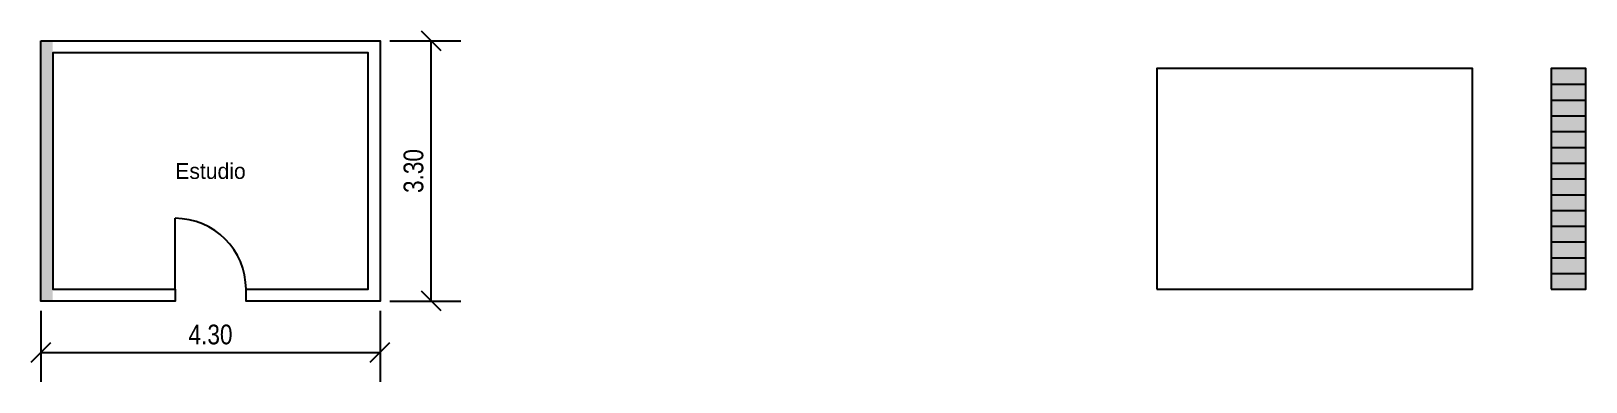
# Model space of a CAD drawing. Header units: metres. Extents: x -0.3 to 19.4, y -1.2 to 3.3.
import ezdxf
from ezdxf.enums import TextEntityAlignment as Align

# ---------------------------------------------------------------- set-up
doc = ezdxf.new("R2010")
doc.units = ezdxf.units.M
for name, color, linetype in [('A-COTA', 8, 'Continuous'), ('A-MURO', 7, 'Continuous'), ('A-PUERTA', 1, 'Continuous'), ('A-TEXTO', 3, 'Continuous')]:
    doc.layers.add(name, color=color, linetype=linetype)
doc.styles.add('OpenSansCondensed-Light', font='OpenSansCondensed-Light.ttf')
doc.dimstyles.new('EZ_M_100_H25_CM', dxfattribs={"dimtxt": 0.25, "dimasz": 0.25, "dimexe": 0.375, "dimexo": 0.125, "dimgap": 0.1, "dimtad": 1, "dimlfac": 100, "dimzin": 12, "dimdsep": 46, "dimtxsty": 'OpenSansCondensed-Light', "dimtsz": 0.125, "dimcen": 2.5, "dimazin": 3, "dimtfac": 0.5, "dimtmove": 2, "dimatfit": 3})

msp = doc.modelspace()

# ---------------------------------------------------------------- hatches: boundary and pattern name
at = {"layer": 'A-MURO'}
for points in [[(-0.15, -0.15), (0, -0.15), (0, 3.15), (-0.15, 3.15)], [(19, 0), (19.44, 0), (19.44, 2.8), (19, 2.8)]]:
    msp.add_hatch(color=8, dxfattribs=at).paths.add_polyline_path(points)

# ---------------------------------------------------------------- linework, layer by layer
for points in [[(-0.15, 3.15), (4.15, 3.15), (4.15, -0.15), (2.45, -0.15), (2.45, 0), (4, 0), (4, 3), (0, 3), (0, 0), (1.55, 0), (1.55, -0.15), (-0.15, -0.15)], [(14, 0), (18, 0), (18, 2.8), (14, 2.8)], [(19, 0), (19.44, 0), (19.44, 2.8), (19, 2.8)]]:
    msp.add_lwpolyline(points, close=True, dxfattribs=at)
for points in [[(19, 2.6), (19.44, 2.6)], [(19, 2.4), (19.44, 2.4)], [(19, 2.2), (19.44, 2.2)], [(19, 2), (19.44, 2)], [(19, 1.8), (19.44, 1.8)], [(19, 1.6), (19.44, 1.6)], [(19, 1.4), (19.44, 1.4)], [(19, 1.2), (19.44, 1.2)], [(19, 1), (19.44, 1)], [(19, 0.8), (19.44, 0.8)], [(19, 0.6), (19.44, 0.6)], [(19, 0.4), (19.44, 0.4)], [(19, 0.2), (19.44, 0.2)]]:
    msp.add_lwpolyline(points, dxfattribs=at)
at = {"layer": 'A-PUERTA'}
msp.add_line((1.55, 0), (1.55, 0.9), dxfattribs=at)
msp.add_arc((1.55, 0), 0.9, 0, 90, dxfattribs=at)

# ---------------------------------------------------------------- texts
at = {"layer": 'A-TEXTO'}
msp.add_text('Estudio', height=0.2, dxfattribs=at).set_placement((2, 1.5), align=Align.MIDDLE_CENTER)

# ---------------------------------------------------------------- dimensions: what is measured, and where the dimension line sits
at = {"layer": 'A-COTA'}
msp.add_linear_dim(base=(4.8, -0.15), p1=(4.15, -0.15), p2=(4.15, 3.15), angle=90, dimstyle='EZ_M_100_H25_CM', override={"dimscale": 1, "dimdec": 2, "dimlfac": 1, "dimzin": 0}, dxfattribs=at).render()
msp.add_linear_dim(base=(-0.15, -0.8), p1=(-0.15, -0.15), p2=(4.15, -0.15), dimstyle='EZ_M_100_H25_CM', override={"dimscale": 1, "dimdec": 2, "dimlfac": 1, "dimzin": 0}, dxfattribs=at).render()

doc.saveas('drawing.dxf')
